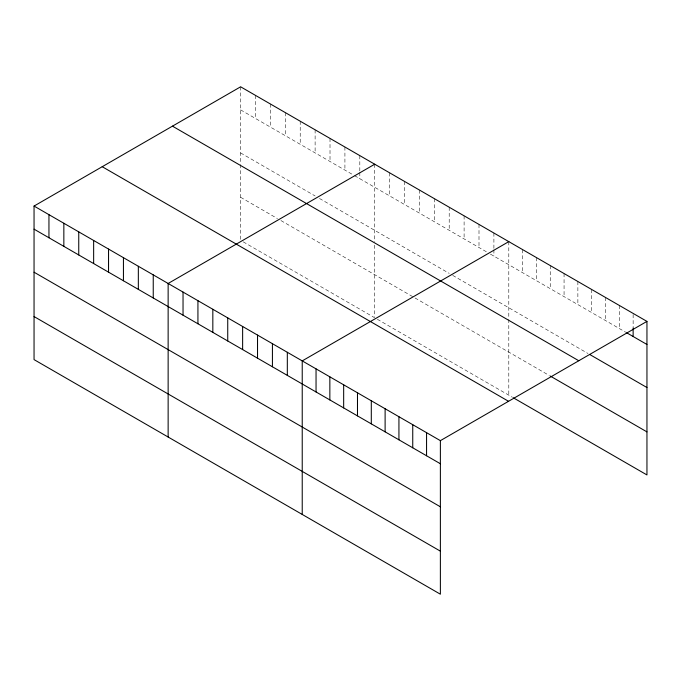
<?xml version="1.0" encoding="UTF-8"?>
<svg xmlns="http://www.w3.org/2000/svg" width="681" height="681" viewBox="0 0 681 681"><rect width="100%" height="100%" fill="white"/><g stroke="black" fill="none" stroke-linecap="round" stroke-linejoin="round"><path stroke-width="0.51" stroke-dasharray="3.4 2.55" d="M240.623 86.802L240.623 163.5M240.623 109.888L353.677 175.162M354.554 175.664L486.889 252.064M490.397 254.09L625.771 332.251M240.623 152.936L315.116 195.949M319.5 198.477L449.205 273.362M452.712 275.388L588.009 353.499M240.623 197.294L277.431 218.55M280.938 220.567L414.15 297.478M415.027 297.989L549.32 375.52M243.253 241.866L374.712 317.763M377.342 319.278L512.487 397.304M633.134 314.46L633.134 328.106M619.318 305.437L619.318 328.523M605.503 297.461L605.503 320.547M591.687 289.485L591.687 312.57M577.871 281.508L577.871 304.594M564.064 273.532L564.064 296.618M550.248 265.556L550.248 288.642M536.432 257.58L536.432 280.666M522.616 249.604L522.616 272.689M508.801 241.627L508.801 318.333M508.801 319.389L508.801 395.176M493.904 233.03L493.904 248.769M493.904 249.816L493.904 256.116M478.998 224.424L478.998 247.518M464.101 215.826L464.101 238.912M449.205 207.22L449.205 230.314M434.308 198.622L434.308 221.708M419.411 190.016L419.411 213.11M404.505 181.418L404.505 204.504M389.609 172.812L389.609 195.907M374.712 164.215L374.712 241.968M374.712 245.143L374.712 316.733M359.815 155.608L359.815 171.357M359.815 172.404L359.815 178.703M344.918 147.011L344.918 170.097M330.013 138.405L330.013 161.499M315.116 129.807L315.116 152.893M300.219 121.209L300.219 144.295M285.322 112.603L285.322 135.689M270.425 104.006L270.425 127.092M255.52 95.4L255.52 118.485M240.623 164.555L240.623 240.35"/><path stroke-width="1.02" d="M34.05 206.062L440.377 440.65L440.377 594.198L34.05 359.611L34.05 206.062L240.623 86.802L646.95 321.389L646.95 474.938L513.406 397.832M374.712 164.215L168.139 283.475L168.139 437.023M508.801 241.627L302.228 360.896L302.228 514.444M440.377 440.65L646.95 321.389M626.69 332.779L646.95 344.475M589.848 354.563L646.95 387.532M172.455 126.155L578.782 360.743M550.248 376.048L646.95 431.882M102.218 166.709L508.545 401.296M34.05 229.156L440.377 463.744M34.05 272.204L440.377 506.792M34.05 316.563L440.377 551.15M633.134 328.106L633.134 336.499M426.561 432.682L426.561 455.768M412.746 424.706L412.746 447.792M398.93 416.729L398.93 439.815M385.114 408.753L385.114 431.839M371.298 400.777L371.298 423.863M357.482 392.801L357.482 415.887M343.667 384.825L343.667 407.91M329.851 376.848L329.851 399.934M316.044 368.872L316.044 391.958M287.322 352.29L287.322 375.384M272.426 343.692L272.426 366.778M257.529 335.086L257.529 358.18M242.632 326.488L242.632 349.574M227.735 317.882L227.735 340.977M212.83 309.285L212.83 332.371M197.933 300.679L197.933 323.773M183.036 292.081L183.036 315.167M153.242 274.877L153.242 297.963M138.337 266.28L138.337 289.365M123.44 257.673L123.44 280.759M108.543 249.076L108.543 272.162M93.646 240.47L93.646 263.556M78.749 231.872L78.749 254.958M63.844 223.266L63.844 246.36M48.947 214.668L48.947 237.754"/></g></svg>
